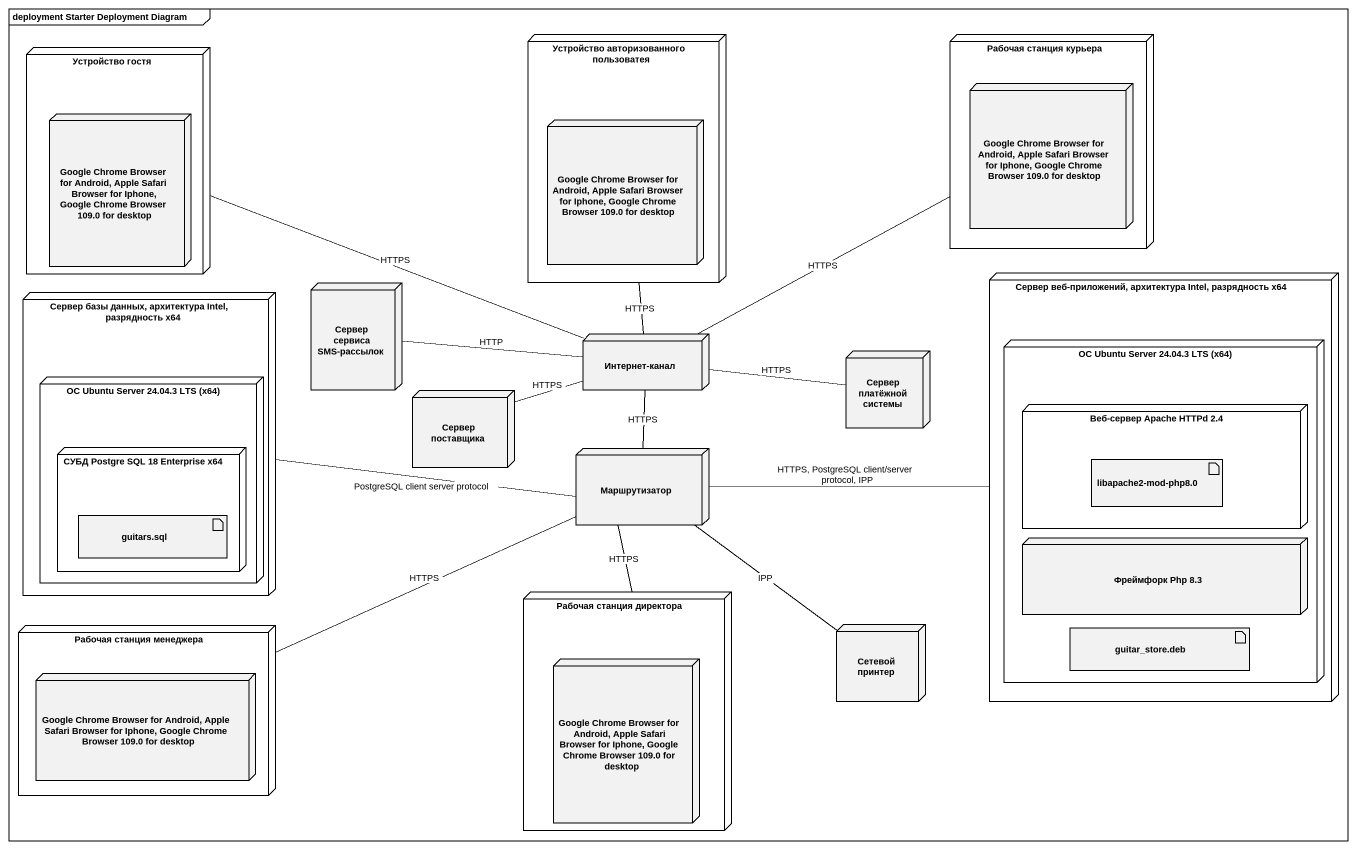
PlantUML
@startuml
mainframe deployment Starter Deployment Diagram
node "Устройство гостя" as Устройство_гостя {
  node "Google Chrome Browser for Android, Apple Safari Browser for Iphone, Google Chrome Browser 109.0 for desktop" as Google_Chrome_Browser_for_2
}
node "Устройство авторизованного пользоватея" as Устройство_авторизованного {
  node "Google Chrome Browser for Android, Apple Safari Browser for Iphone, Google Chrome Browser 109.0 for desktop" as Google_Chrome_Browser_for_3
}
node "Рабочая станция курьера" as Рабочая_станция_курьера {
  node "Google Chrome Browser for Android, Apple Safari Browser for Iphone, Google Chrome Browser 109.0 for desktop" as Google_Chrome_Browser_for
}
node "Сервер веб-приложений, архитектура Intel, разрядность x64" as Сервер_веб_приложений {
  node "OC Ubuntu Server 24.04.3 LTS (x64)" as OC_Ubuntu_Server_24_04_3 {
    node "Веб-сервер Apache HTTPd 2.4" as Веб_сервер_Apache_HTTPd_2_4 {
      artifact "libapache2-mod-php8.0" as libapache2_mod_php8_0
    }
    node "Фреймфорк Php 8.3" as Фреймфорк_Php_8_3
    artifact "guitar_store.deb" as guitar_store_deb
  }
}
node "Сервер базы данных, архитектура Intel, разрядность x64" as Сервер_базы_данных {
  node "OC Ubuntu Server 24.04.3 LTS (x64)" as OC_Ubuntu_Server_24_04_3_2 {
    node "СУБД Postgre SQL 18 Enterprise x64" as СУБД_Postgre_SQL_18 {
      artifact "guitars.sql" as guitars_sql
    }
  }
}
node "Сервер сервиса SMS-рассылок" as Сервер_сервиса_SMS_рассылок
node "Интернет-канал" as Интернет_канал
node "Сервер платёжной системы" as Сервер_платёжной_системы
node "Сервер поставщика" as Сервер_поставщика
node Маршрутизатор
node "Рабочая станция менеджера" as Рабочая_станция_менеджера {
  node "Google Chrome Browser for Android, Apple Safari Browser for Iphone, Google Chrome Browser 109.0 for desktop" as Google_Chrome_Browser_for_5
}
node "Рабочая станция директора" as Рабочая_станция_директора {
  node "Google Chrome Browser for Android, Apple Safari Browser for Iphone, Google Chrome Browser 109.0 for desktop" as Google_Chrome_Browser_for_4
}
node "Сетевой принтер" as Сетевой_принтер
Устройство_авторизованного -- Интернет_канал : HTTPS
Рабочая_станция_курьера -left- Интернет_канал : HTTPS
Сервер_веб_приложений -left- Маршрутизатор : HTTPS, PostgreSQL client/server protocol, IPP
Сервер_сервиса_SMS_рассылок -right- Интернет_канал : HTTP
Интернет_канал -left- Устройство_гостя : HTTPS
Интернет_канал -right- Сервер_платёжной_системы : HTTPS
Интернет_канал -left- Сервер_поставщика : HTTPS
Маршрутизатор -left- Сервер_базы_данных : PostgreSQL client server protocol
Маршрутизатор -up- Интернет_канал : HTTPS
Маршрутизатор -left- Рабочая_станция_менеджера : HTTPS
Рабочая_станция_директора -up- Маршрутизатор : HTTPS
Сетевой_принтер -up- Маршрутизатор : IPP
@enduml
